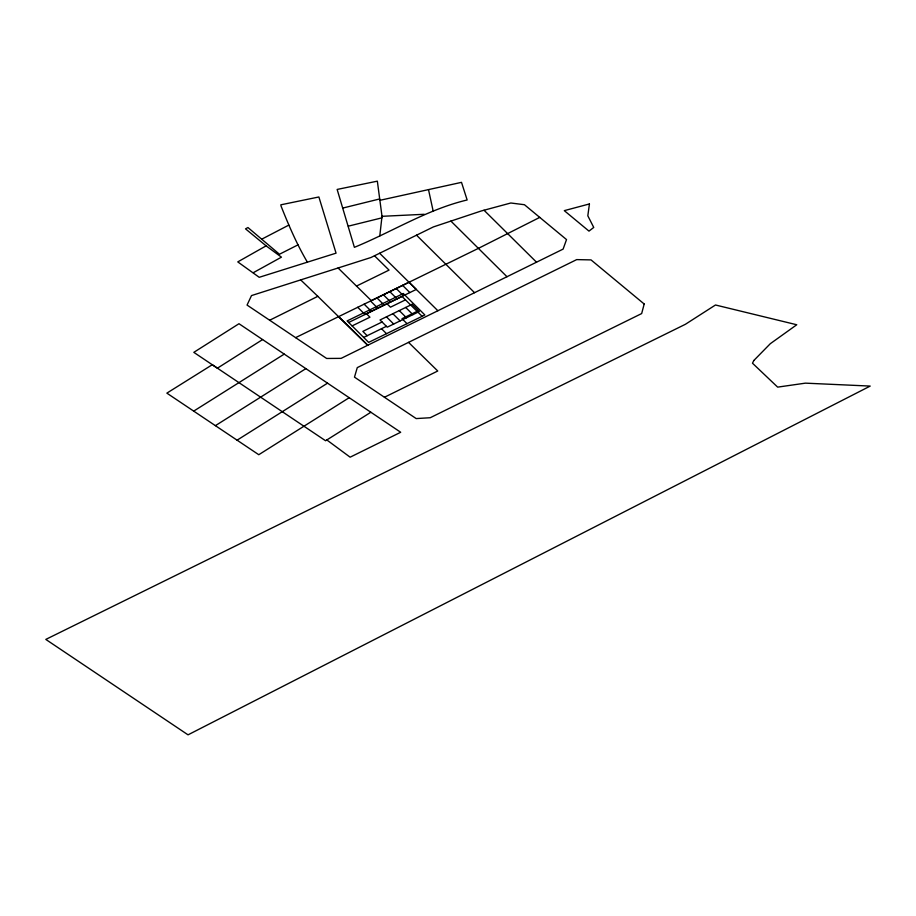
<?xml version="1.0" encoding="UTF-8"?>
<svg xmlns="http://www.w3.org/2000/svg" width="916" height="916" viewBox="0 0 916 916"><rect width="100%" height="100%" fill="white"/><g stroke="black" fill="none" stroke-linecap="round" stroke-linejoin="round"><path stroke-width="1.37" d="M379.785 235.927L382.006 216.313L377.346 181.162L337.145 189.44L354.389 247.331C392.094 231.885 427.028 209.546 467.149 199.974L461.504 182.353L379.739 200.341M326.84 439.966L350.13 457.187L400.693 432.272L262.594 339.573L217.401 368.186L212.283 364.728L166.861 393.136L258.781 454.714L349.191 397.704M284.246 354.103L193.711 411.112M305.875 368.633L215.409 425.654M327.527 383.163L237.084 440.184M370.865 412.257L325.581 440.745L193.814 352.351L238.984 323.726L262.594 339.573M253.297 272.693L281.452 257.156L266.121 245.854L237.771 261.896L259.217 277.308L336.058 253.16L318.882 196.974L280.823 204.818L281.063 206.089C288.689 225.313 296.899 244.423 307.433 262.251M288.78 225.118L261.701 239.202M539.742 217.39L478.347 248.396L295.605 337.638L247.057 305.074L251.499 295.582L370.923 257.522L433.405 226.916L481.209 210.989L510.819 202.997L524.456 204.726L566.523 239.58L563.111 249.106L341.118 358.362L326.657 358.465L295.605 337.638M298.066 244.824L279.46 254.247L247.95 227.546L245.522 228.851L266.121 245.854M269.67 320.234L317.829 296.337L367.763 345.252M356.496 286.067L389.037 270.106L374.495 255.77M384.445 397.258L437.745 371.003L408.559 342.378M348.653 322.478L401.998 296.44L422.116 316.295M352.099 325.913L369.938 317.199L366.492 313.776M405.467 299.864L390.456 307.192L387.01 303.757M382.075 321.997L362.839 331.386L367.179 335.703M363.663 337.42L386.415 326.314M417.101 311.348L402.021 318.699L407.013 323.669M348.332 226.16L381.835 217.871L382.006 216.313L424.234 214.287M343.111 207.989L379.59 198.967M300.688 279.907L317.829 296.337M338.084 267.987L371.346 300.654L409.017 282.254L416.253 289.445L364.957 314.474L357.721 307.284M338.611 316.604L367.751 345.263M474.545 292.696L416.528 235.183M379.636 253.251L437.882 310.742M536.513 262.194L484.026 210.233M506.983 276.724L450.901 221.088M402.616 285.38L409.841 292.57M396.204 288.506L403.429 295.696M389.792 291.643L397.017 298.834M405.685 307.455L412.921 314.646M383.38 294.769L390.605 301.959M399.273 310.593L406.509 317.783M376.968 297.895L384.193 305.085M392.861 313.719L400.097 320.909M370.545 301.02L377.781 308.211M386.449 316.844L393.674 324.035M364.133 304.158L371.369 311.348M381.503 328.707L386.495 333.676M428.516 189.669L433.211 211.287M589.423 203.947L587.82 215.81L593.74 227.443L588.988 231.118L564.29 210.646L589.423 203.947M644.188 304.009L641.669 313.558L430.234 417.73L416.185 418.578L354.481 377.14L357.274 367.614L576.702 259.606L591.026 259.904L644.188 304.009M753.822 360.503L752.483 363.205L777.65 387.125L805.416 383.151L870.2 386.083L188.032 734.838L45.8 639.414L685.386 324.298L715.488 304.994L796.748 324.756L770.31 343.695L753.822 360.503M403.303 293.521L347.107 320.944L368.656 342.389L424.864 314.967L403.303 293.521M412.097 304.33L380.037 319.97L387.262 327.161L419.333 311.52L412.097 304.33"/></g></svg>
